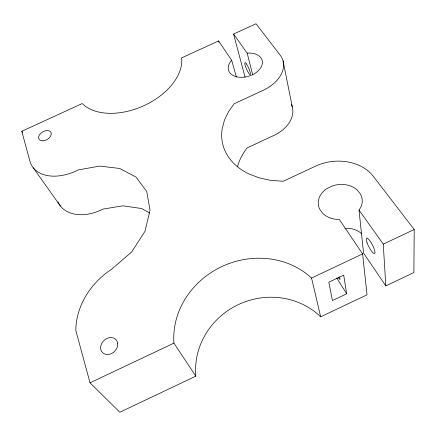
<?xml version="1.0" encoding="UTF-8"?>
<svg xmlns="http://www.w3.org/2000/svg" width="436" height="436" viewBox="0 0 436 436"><rect width="100%" height="100%" fill="white"/><g stroke="black" fill="none" stroke-linecap="round" stroke-linejoin="round"><path stroke-width="0.65" d="M414.2 229.5L413.884 272.549L385.8 285.891L363.559 253.098L359.008 210.065L360.915 207.111A22.073 17.462 -6.7 0 0 360.19 193.649L357.1 189.943A22.073 17.462 -6.7 0 0 331.316 186.357L326.51 188.892A22.073 17.462 -6.7 0 0 319.953 209.612L322.853 213.438A22.073 17.462 -6.7 0 0 337.687 219.461L339.263 219.373L362.61 253.899L367.03 294.807L320.689 316.825A73.286 69.46 -23.7 0 0 238.23 304.671A73.286 69.46 -23.7 0 0 195.84 376.137L119.835 412.249L90.023 382.819L75.848 330.553A69.749 57.814 -38.6 0 1 111.747 269.159L131.721 251.904L144.97 231.293L150.033 210.266L146.763 191.529L136.114 177.163L119.747 168.481L99.691 166.083L78.109 169.953A40.831 26.961 -29.6 0 1 29.915 161.211L21.8 131.28L82.202 103.545A56.021 35.3 -23.9 0 0 143.978 105.665A56.021 35.3 -23.9 0 0 181.627 57.901L218.594 40.929L231.674 60.272A17.538 11.538 -16.7 0 0 237.555 76.998A17.538 11.538 -16.7 0 0 261.714 65.874A17.538 11.538 -16.7 0 0 247.179 53.138L233.576 34.052L256.008 23.751L280.283 55.323A35.409 23.49 -16.5 0 1 262.87 90.465L234.197 103.724L228.513 111.703L224.453 120.145L222.164 128.849A73.085 52.707 -13 0 0 248.591 173.784L259.071 177.844L270.734 180.379L283.209 181.262L315.446 166.187A43.66 34.291 -7.5 0 1 373.325 176.34L414.2 229.5L383.277 244.122L385.8 285.891M346.658 293.799L332.417 300.557L328.815 282.201L343.71 275.143L346.658 293.799L336.723 277.841M90.023 382.819L173.91 343.143A80.943 73.728 -23.5 0 1 221.613 266.685A80.943 73.728 -23.5 0 1 311.56 278.043L362.61 253.899M149.744 213.073L141.7 208.539L122.859 205.808L102.733 209.144A37.91 26.727 -30.4 0 1 58.767 203.579M338.243 277.552L340.047 279.58L339.606 276.942M359.008 210.065L383.277 244.122M33.24 167.767L60.468 206.114M21.8 131.28L22.563 132.391M173.91 343.143L195.84 376.137M218.594 40.929L218.976 42.221M231.674 60.272L236.405 77.145M233.576 34.052L245.065 77.183M247.179 53.138L252.657 74.774M311.56 278.043L320.689 316.825M283.068 60.866L292.273 106.869M344.93 228.317A20.176 16.732 -3.9 0 1 361.722 233.827M58.479 203.04A37.91 26.727 -30.4 0 1 57.955 201.944M237.478 166.874A67.351 51.47 -11.7 0 1 247.267 147.815L273.803 135.476A32.864 23.272 -15.7 0 0 291.455 104.558M246.465 63.967L245.828 63.116A6.584 1.172 66.5 0 0 246.356 68.665A6.584 1.172 66.5 0 0 250.444 74.098A6.584 1.172 66.5 0 0 246.465 63.967M117.633 343.203L117.033 341.225A9.352 7.641 -44.2 0 0 106.924 338.445A9.352 7.641 -44.2 0 0 100.656 348.773L101.217 350.767A9.352 7.641 -44.2 0 0 111.382 353.672A9.352 7.641 -44.2 0 0 117.633 343.203M367.008 242.563A8.682 1.989 62.5 0 0 374.584 253.556A8.682 1.989 62.5 0 0 370.278 241.386A8.682 1.989 62.5 0 0 367.008 242.563M42.973 140.844A6.9 4.42 -30.2 0 0 51.132 132.806A6.9 4.42 -30.2 0 0 40.63 133.438A6.9 4.42 -30.2 0 0 42.973 140.844"/></g></svg>
